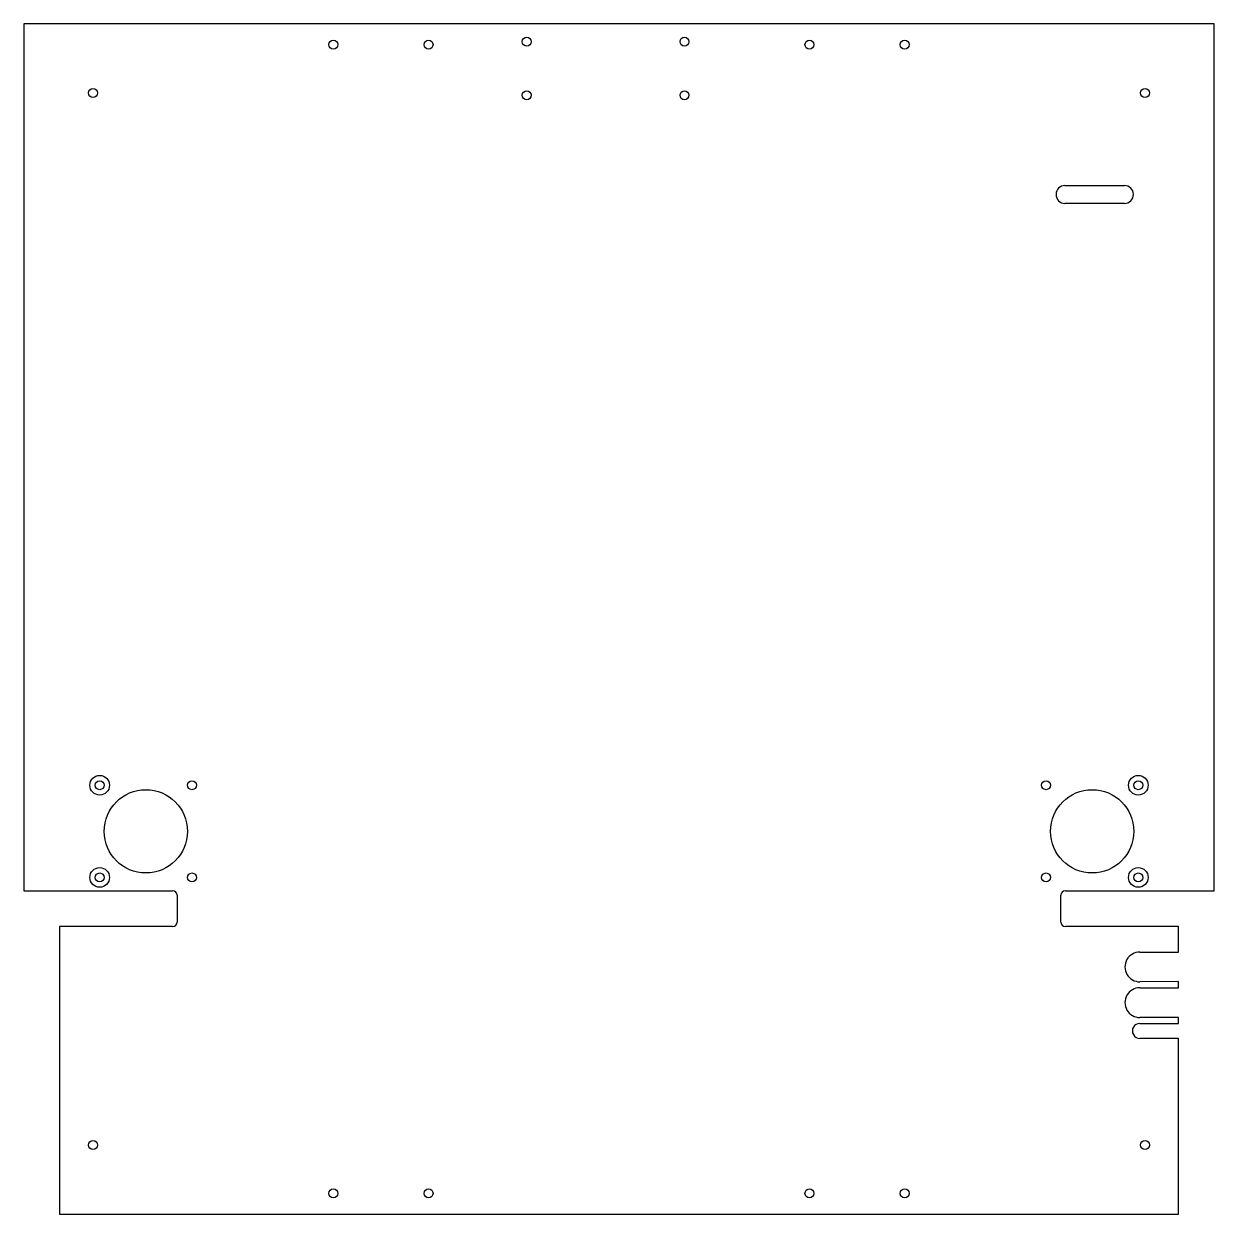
# Model space of a CAD drawing. Header units: millimetres. Extents: x -200 to 200, y -200 to 200.
import ezdxf

# ---------------------------------------------------------------- set-up
doc = ezdxf.new("R2010")
doc.units = ezdxf.units.MM
doc.layers.get('0').update_dxf_attribs({"linetype": 'CONTINUOUS'})

msp = doc.modelspace()

# ---------------------------------------------------------------- linework, layer by layer
for p, q in [((200, 200), (-200, 200)), ((-200, 200), (-200, -91.35)), ((200, -91.35), (200, 200)), ((149.85, 145.66), (169.85, 145.66)), ((169.85, 139.66), (149.85, 139.66)), ((-200, -91.35), (-150, -91.35)), ((150, -91.35), (200, -91.35)), ((-148.5, -92.85), (-148.5, -101.85)), ((148.5, -101.85), (148.5, -92.85)), ((-150, -103.35), (-188, -103.35)), ((-188, -103.35), (-188, -200)), ((188, -103.35), (150, -103.35)), ((188, -111.91), (188, -103.35)), ((175, -111.91), (188, -111.91)), ((175, -123.91), (188, -123.91)), ((188, -121.85), (175.05, -121.91)), ((188, -123.91), (188, -121.85)), ((175, -135.91), (188, -135.91)), ((188, -133.91), (175.01, -133.91)), ((188, -135.91), (188, -133.91)), ((188, -140.91), (175.01, -140.91)), ((188, -200), (188, -140.91)), ((-188, -200), (188, -200))]:
    msp.add_line(p, q)
for centre, radius in [((-96, 193), 1.5), ((-64, 193), 1.5), ((-31, 194), 1.5), ((22, 194), 1.5), ((64, 193), 1.5), ((96, 193), 1.5), ((-176.75, 176.75), 1.5), ((-31, 176), 1.5), ((22, 176), 1.5), ((176.75, 176.75), 1.5), ((-174.5, -55.85), 3.3), ((-174.5, -55.85), 1.5), ((-143.5, -55.85), 1.5), ((143.5, -55.85), 1.5), ((174.5, -55.85), 3.3), ((174.5, -55.85), 1.5), ((-159, -71.35), 14), ((159, -71.35), 14), ((-174.5, -86.85), 3.3), ((174.5, -86.85), 3.3), ((-174.5, -86.85), 1.5), ((-143.5, -86.85), 1.5), ((143.5, -86.85), 1.5), ((174.5, -86.85), 1.5), ((-176.75, -176.75), 1.5), ((176.75, -176.75), 1.5), ((-96, -193), 1.5), ((-64, -193), 1.5), ((64, -193), 1.5), ((96, -193), 1.5)]:
    msp.add_circle(centre, radius)
for centre, radius, start, end in [((149.85, 142.66), 3, 90, 270), ((169.85, 142.66), 3, -90, 90), ((-150, -92.85), 1.5, 0, 90), ((150, -92.85), 1.5, 90, 180), ((-150, -101.85), 1.5, -90, 0), ((150, -101.85), 1.5, 180, 270), ((175, -116.91), 5, 90, 270.5271), ((175, -128.91), 5, 89.9762, 270.0634), ((175, -138.41), 2.5, 89.9048, 270.115)]:
    msp.add_arc(centre, radius, start, end)

doc.saveas('drawing.dxf')
